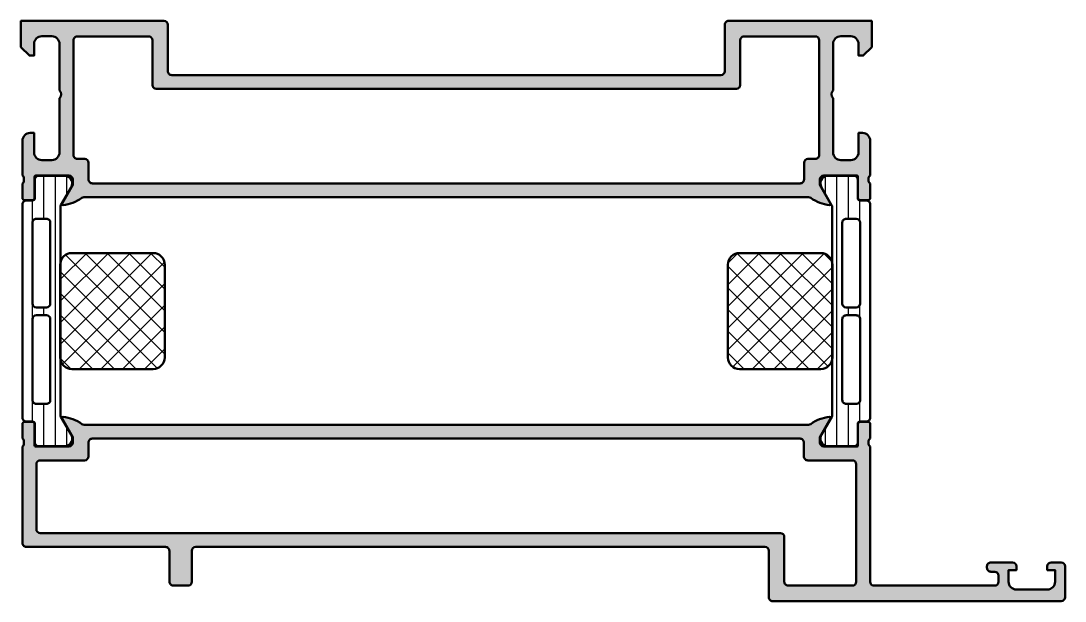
# Model space of a CAD drawing. Extents: x 0 to 135, y 0 to 75.
import ezdxf

# ---------------------------------------------------------------- set-up
doc = ezdxf.new("R2010")
doc.units = 0
for name, color, linetype, lineweight in [('0S-Alu contour', 7, 'Continuous', 50), ('0S-Alu hatch', 252, 'Continuous', 25), ('0S-Plastic contour', 254, 'Continuous', 50), ('0S-Plastic hatch', 253, 'Continuous', 25), ('0S-PT contour', 91, 'Continuous', 50), ('0S-PT hatch', 103, 'Continuous', 25)]:
    doc.layers.add(name, color=color, linetype=linetype, lineweight=lineweight)
pattern_1 = [(90, (0, 0), (-1.4859, 0), [])]
pattern_2 = [(135, (0, 0), (-1.403165018917055, -1.403165018917055), []), (225, (0, 0), (1.403165018917055, -1.403165018917055), [])]

# ---------------------------------------------------------------- blocks, each defined once
blk = doc.blocks.new('436140__FD092472_BFDC_42EC_8F2B_6E1CE5E69628_')
at = {"layer": '0S-Alu hatch'}
h = blk.add_hatch(color=256, dxfattribs=at)
edge = h.paths.add_edge_path()
edge.add_ellipse((0.699999892094467, 7.499918030017524), major_axis=(-0.4999998920933129, 0), ratio=1, start_angle=0, end_angle=90.0001587912792, ccw=False)
edge.add_line((0.2000000000011539, 7.499918030017525), (0.2000000000011539, 19.99997295939596))
edge.add_arc((0.1211635534581319, 20.26749355138908), 0.278895056327421, 286.4198764194879, 361.164589374096)
edge.add_line((0.400001000001166, 20.27316195938745), (0.4000010000011685, 20.72675595938755))
edge.add_arc((0.1211329043580918, 20.73241661886462), 0.2789255417370585, 358.83712992711, 433.5754054446562)
edge.add_line((0.2000000000011824, 20.99995995938749), (0.2000000000011823, 22.87997095939603))
edge.add_ellipse((0.5000000000011661, 22.87997095939602), major_axis=(-0.2999999999999837, 0), ratio=1, start_angle=270.00000000000017, end_angle=360, ccw=False)
edge.add_line((0.5000000000011653, 23.179970959396), (1.479974319043947, 23.179970959396))
edge.add_ellipse((1.47997431904395, 22.87997095939596), major_axis=(-0.3000000000000362, 0), ratio=1, start_angle=180, end_angle=270.00000000000057, ccw=False)
edge.add_line((1.779974319043986, 22.87997095939598), (1.779974319043958, 20.11997295939594))
edge.add_arc((1.899974319043906, 20.11997295939595), 0.1199999999999477, 180, 270)
edge.add_line((1.899974319043906, 19.999972959396), (6.200000000000926, 19.99997295939541))
edge.add_arc((6.200000000000827, 20.49997295939567), 0.5000000000002629, 270.0000000000114, 360)
edge.add_line((6.700000000001089, 20.49997295939567), (6.700000000000997, 21.19997295939555))
edge.add_line((6.700000000000997, 21.19997295939555), (5.318504542378704, 23.59279328242323))
edge.add_ellipse((5.438119784649287, 23.66185317474746), major_axis=(-0.1381197846482751, 0), ratio=1, start_angle=-97.7024374940379, end_angle=30.000000000049283, ccw=False)
edge.add_ellipse((4.990501396666627, 18.82050193995499), major_axis=(-4.999999999988339, 0), ratio=1, start_angle=234.5327752987775, end_angle=264.6507719903838, ccw=False)
edge.add_arc((8.18180575811563, 23.29996356749325), 0.500000000010854, 234.5327752987194, 269.9999999999495)
edge.add_line((8.181805758115189, 22.7999635674824), (101.8181942418814, 22.79996356747888))
edge.add_arc((101.8181942418814, 23.29996356747916), 0.50000000000027, 270, 305.4672247012947)
edge.add_ellipse((105.0094986033356, 18.8205019399426), major_axis=(-5.000000000000495, 0), ratio=1, start_angle=275.34922800960493, end_angle=305.46722470128014, ccw=False)
edge.add_ellipse((104.5618802153528, 23.66185317474717), major_axis=(-0.1381197846483928, 0), ratio=1, start_angle=149.9999999999566, end_angle=277.70243749407297, ccw=False)
edge.add_line((104.6814954576235, 23.59279328242287), (103.300000000001, 21.1999729593954))
edge.add_line((103.300000000001, 21.1999729593954), (103.3000000000011, 20.49997295939554))
edge.add_arc((103.8000000000008, 20.49997295939541), 0.4999999999997016, 180, 269.9999999999853)
edge.add_line((103.8000000000006, 19.9999729593957), (108.1000256809583, 19.99997295939552))
edge.add_arc((108.1000256809583, 20.11997295939552), 0.1200000000000045, 270, 360)
edge.add_line((108.2200256809583, 20.11997295939552), (108.2200256809583, 22.87997095939552))
edge.add_ellipse((108.5200256809583, 22.87997095939552), major_axis=(-0.2999999999999971, 0), ratio=1, start_angle=270.00000000000273, end_angle=360, ccw=False)
edge.add_line((108.5200256809583, 23.17997095939551), (109.5000000000011, 23.17997095939551))
edge.add_ellipse((109.500000000001, 22.87997095939551), major_axis=(-0.2999999999999971, 0), ratio=1, start_angle=180, end_angle=269.99999999999727, ccw=False)
edge.add_line((109.800000000001, 22.87997095939549), (109.8000000000011, 20.99995995938698))
edge.add_arc((109.8788670956442, 20.73241661886407), 0.2789255417371178, 106.4245945553523, 181.1628700728859)
edge.add_line((109.5999990000011, 20.72675595938702), (109.5999990000011, 20.27316195938701))
edge.add_arc((109.8788364465441, 20.26749355138861), 0.2788950563274242, 178.8354106258968, 253.5801235805058)
edge.add_line((109.8000000000011, 19.9999729593955), (109.8000000000011, 2.499804294035286))
edge.add_arc((110.3000000000011, 2.4998042940352), 0.4999999999999574, 180, 269.9999999999804)
edge.add_line((110.3000000000009, 1.999804294035243), (125.8998047881406, 1.999804294035669))
edge.add_arc((125.899780640696, 2.499987714955366), 0.5001834215025825, 270.0027660786083, 359.9972339213509)
edge.add_line((126.3999640616157, 2.499963567510405), (126.3999640616155, 3.299958989874056))
edge.add_arc((125.8999306739932, 3.299925602251676), 0.5000333887369401, 0.0038256840676341, 89.99617431577407)
edge.add_line((125.8999640616155, 3.799958989873957), (125.3999640616153, 3.799958989873999))
edge.add_ellipse((125.3999540994835, 4.299949027742201), major_axis=(-0.4999900379674475, 0), ratio=1, start_angle=-0.0011415991285730342, end_angle=90.00114159896918, ccw=False)
edge.add_line((124.8999640616152, 4.299958989875476), (124.8999640616154, 4.49996356751096))
edge.add_ellipse((125.3999566269648, 4.499971002161507), major_axis=(-0.499992565404705, 0), ratio=1, start_angle=-90.00085196089691, end_angle=0.000851960867919388, ccw=False)
edge.add_line((125.3999640616156, 4.999963567510931), (128.1999518545839, 4.999963567510732))
edge.add_ellipse((128.1999491137164, 4.499960826642888), major_axis=(-0.500002740875357, 0), ratio=1, start_angle=180.0003140784808, end_angle=269.9996859214384, ccw=False)
edge.add_line((128.6999518545842, 4.4999635675097), (128.6999518545842, 3.999963567510704))
edge.add_line((128.6999518545842, 3.999963567510704), (127.6999518545844, 3.999963567510661))
edge.add_line((127.6999518545844, 3.999963567510661), (127.6999518545843, 2.499963567510533))
edge.add_arc((128.699971677732, 2.499983390658343), 1.000019823344141, 180.0011357606123, 269.9988642398157)
edge.add_line((128.6999518545843, 1.499963567510676), (132.6999518545842, 1.499963567510675))
edge.add_arc((132.6999320314364, 2.499983390658556), 1.000019823344355, 270.0011357601908, 359.9988642400294)
edge.add_line((133.6999518545843, 2.499963567514605), (133.6999518545845, 3.999963567510576))
edge.add_line((133.6999518545845, 3.999963567510576), (132.6999518545842, 3.99996356751069))
edge.add_line((132.6999518545842, 3.99996356751069), (132.6999518545842, 4.499963567510732))
edge.add_ellipse((133.1999545954518, 4.499960826643093), major_axis=(-0.5000027408750986, 0), ratio=1, start_angle=270.00031407856807, end_angle=359.99968592151924, ccw=False)
edge.add_line((133.1999518545842, 4.99996356751069), (134.4999701651312, 4.999963567510633))
edge.add_ellipse((134.4999150615752, 4.499908463954726), major_axis=(-0.500055106591974, 0), ratio=1, start_angle=180.0063137065699, end_angle=269.9936862934436, ccw=False)
edge.add_line((134.9999701651311, 4.499963567510893), (134.999970165131, 0.4999635675108749))
edge.add_ellipse((134.4999306950668, 0.5000030375748961), major_axis=(-0.5000394716219578, 0), ratio=1, start_angle=90.00452257920438, end_angle=179.9954774207698, ccw=False)
edge.add_line((134.4999701651313, -3.64324893098e-05), (97.19999933329667, -3.6432538252e-05))
edge.add_ellipse((97.19999933329592, 0.4999635674554411), major_axis=(-0.4999999999936932, 0), ratio=1, start_angle=0, end_angle=90.00000000008629, ccw=False)
edge.add_line((96.69999933330224, 0.4999635674554384), (96.69999933330405, 6.499962630966834))
edge.add_arc((96.19999933330404, 6.499962630967161), 0.5, 0, 89.99999999999022)
edge.add_line((96.19999933330413, 6.999962630967161), (22.59999933330309, 6.99996263097276))
edge.add_arc((22.5999993333031, 6.499962630972802), 0.4999999999999574, 90.0000000000016, 180)
edge.add_line((22.09999933330315, 6.499962630972802), (22.09999933330315, 2.499968209690464))
edge.add_ellipse((21.59999933330316, 2.499968209690081), major_axis=(-0.4999999999999858, 0), ratio=1, start_angle=90.00000000002927, end_angle=180, ccw=False)
edge.add_line((21.59999933330341, 1.999968209690095), (19.70000000000101, 1.999968209690749))
edge.add_ellipse((19.70000000000075, 2.499968209690335), major_axis=(-0.4999999999995861, 0), ratio=1, start_angle=0, end_angle=90.00000000002927, ccw=False)
edge.add_line((19.20000000000117, 2.499968209690337), (19.20000000000104, 6.499968209691814))
edge.add_arc((18.70000003773859, 6.499968209692127), 0.4999999622624501, 0, 90.00015804384013)
edge.add_line((18.69999865854601, 6.999968171952675), (0.7000012778094913, 6.999918137926131))
edge = h.paths.add_edge_path()
edge.add_line((8.234831274365973, 18.19623675623531), (2.500000000000881, 18.19623675623573))
edge.add_arc((2.500000000002046, 17.69623675623484), 0.5000000000008882, 90.00000000013353, 180)
edge.add_line((2.000000000001165, 17.69623675623416), (2.000000000001193, 9.299963567472162))
edge.add_arc((2.500000000001733, 9.299963567472162), 0.5000000000005401, 180, 269.9999999999381)
edge.add_line((2.500000000001193, 8.799963567471607), (98.19999933329798, 8.799963567472133))
edge.add_ellipse((98.19999933329791, 8.299963567472034), major_axis=(-0.5000000000000995, 0), ratio=1, start_angle=180, end_angle=269.99999999999187, ccw=False)
edge.add_line((98.699999333298, 8.299963567471792), (98.69999933329609, 2.499804168416829))
edge.add_arc((99.19483992654499, 2.494804168416635), 0.494865853264216, 179.4210880178027, 269.421088017824)
edge.add_line((99.18983992654498, 1.99996357516774), (107.5000000000029, 1.999804168416659))
edge.add_arc((107.5000000000029, 2.499804168416631), 0.4999999999999716, 270.0000000000065, 360)
edge.add_line((108.0000000000028, 2.499804168416716), (108.0000000000028, 17.69623675623545))
edge.add_arc((107.5000000000026, 17.69623675623545), 0.5000000000001279, 0, 89.99999999997883)
edge.add_line((107.5000000000028, 18.19623675623558), (101.7291058556216, 18.19623675623557))
edge.add_ellipse((101.7291058556214, 18.6962367562354), major_axis=(-0.4999999999998295, 0), ratio=1, start_angle=0, end_angle=90.00000000002768, ccw=False)
edge.add_line((101.2291058556215, 18.69623675623512), (101.2291058556216, 20.49996356747954))
edge.add_arc((100.7291058556216, 20.49996356747954), 0.5000000000000853, 0, 90.00000000000325)
edge.add_line((100.7291058556215, 20.99996356747963), (9.234831274366144, 20.99996356747972))
edge.add_arc((9.234831274366044, 20.49996356747971), 0.5000000000000142, 89.99999999998862, 180)
edge.add_line((8.73483127436603, 20.49996356747974), (8.734831274366059, 18.6962367562354))
edge.add_ellipse((8.234831274365973, 18.6962367562354), major_axis=(-0.5000000000000853, 0), ratio=1, start_angle=90, end_angle=180, ccw=False)
at = {"layer": '0S-Alu contour', "color": 7}
for points in [[(0.5000000000011653, 23.179970959396), (1.479974319043947, 23.179970959396)], [(6.700000000001089, 20.49997295939567), (6.700000000000997, 21.19997295939555), (5.318504542378704, 23.59279328242323)], [(104.6814954576235, 23.59279328242287), (103.300000000001, 21.1999729593954), (103.3000000000011, 20.49997295939554)], [(108.5200256809583, 23.17997095939551), (109.5000000000011, 23.17997095939551)], [(0.2000000000011824, 20.99995995938749), (0.2000000000011823, 22.87997095939603)], [(1.779974319043986, 22.87997095939598), (1.779974319043958, 20.11997295939594)], [(8.181805758115189, 22.7999635674824), (101.8181942418814, 22.79996356747888)], [(108.2200256809583, 20.11997295939552), (108.2200256809583, 22.87997095939552)], [(109.800000000001, 22.87997095939549), (109.8000000000011, 20.99995995938698)], [(0.400001000001166, 20.27316195938745), (0.4000010000011685, 20.72675595938755)], [(8.73483127436603, 20.49996356747974), (8.734831274366059, 18.6962367562354)], [(100.7291058556215, 20.99996356747963), (9.234831274366144, 20.99996356747972)], [(101.2291058556215, 18.69623675623512), (101.2291058556216, 20.49996356747954)], [(109.5999990000011, 20.72675595938702), (109.5999990000011, 20.27316195938701)], [(0.2000000000011539, 7.499918030017525), (0.2000000000011539, 19.99997295939596)], [(1.899974319043906, 19.999972959396), (6.200000000000926, 19.99997295939541)], [(103.8000000000006, 19.9999729593957), (108.1000256809583, 19.99997295939552)], [(109.8000000000011, 19.9999729593955), (109.8000000000011, 2.499804294035286)], [(2.000000000001165, 17.69623675623416), (2.000000000001193, 9.299963567472162)], [(8.234831274365973, 18.19623675623531), (2.500000000000881, 18.19623675623573)], [(107.5000000000028, 18.19623675623558), (101.7291058556216, 18.19623675623557)], [(108.0000000000028, 2.499804168416716), (108.0000000000028, 17.69623675623545)], [(2.500000000001193, 8.799963567471607), (98.19999933329798, 8.799963567472133)], [(98.699999333298, 8.299963567471792), (98.69999933329609, 2.499804168416829)], [(18.69999865854601, 6.999968171952675), (0.7000012778094911, 6.999918137926131)], [(96.19999933330413, 6.999962630967161), (22.59999933330309, 6.99996263097276)], [(19.20000000000117, 2.499968209690337), (19.20000000000104, 6.499968209691814)], [(22.09999933330315, 6.499962630972802), (22.09999933330315, 2.499968209690464)], [(96.69999933330224, 0.4999635674554384), (96.69999933330405, 6.499962630966834)], [(124.8999640616152, 4.299958989875476), (124.8999640616154, 4.49996356751096)], [(125.3999640616156, 4.999963567510931), (128.1999518545839, 4.999963567510732)], [(128.6999518545842, 4.4999635675097), (128.6999518545842, 3.999963567510704), (127.6999518545844, 3.999963567510661), (127.6999518545843, 2.499963567510533)], [(133.6999518545843, 2.499963567514605), (133.6999518545845, 3.999963567510576), (132.6999518545842, 3.99996356751069), (132.6999518545842, 4.499963567510732)], [(133.1999518545842, 4.99996356751069), (134.4999701651312, 4.999963567510633)], [(134.9999701651311, 4.499963567510893), (134.999970165131, 0.4999635675108749)], [(125.8999640616155, 3.799958989873957), (125.3999640616153, 3.799958989873999)], [(126.3999640616157, 2.499963567510405), (126.3999640616155, 3.299958989874056)], [(21.59999933330341, 1.999968209690095), (19.70000000000101, 1.999968209690749)], [(99.18983992654498, 1.99996357516774), (107.5000000000029, 1.999804168416659)], [(110.3000000000009, 1.999804294035243), (125.8998047881406, 1.999804294035669)], [(128.6999518545843, 1.499963567510676), (132.6999518545842, 1.499963567510675)], [(134.4999701651313, -3.64324893098e-05), (97.19999933329667, -3.6432538252e-05)]]:
    blk.add_lwpolyline(points, dxfattribs=at)
at = {"layer": '0S-Alu contour', "color": 7, "extrusion": (0, 0, -1)}
for centre, radius, start, end in [((-0.5000000000011661, 22.87997095939602), 0.2999999999999837, 0, 89.99999999999984), ((-1.47997431904395, 22.87997095939596), 0.3000000000000362, 89.99999999999945, 180), ((-5.438119784649287, 23.66185317474746), 0.1381197846482751, 329.9999999999507, 97.70243749403797), ((-4.990501396666627, 18.82050193995499), 4.999999999988339, 95.3492280096162, 125.4672247012225), ((-105.0094986033356, 18.8205019399426), 5.000000000000495, 54.53277529871986, 84.65077199039509), ((-104.5618802153528, 23.66185317474717), 0.1381197846483928, 82.29756250592705, 210.0000000000434), ((-108.5200256809583, 22.87997095939552), 0.2999999999999971, 0, 89.99999999999729), ((-109.500000000001, 22.87997095939551), 0.2999999999999971, 90.00000000000273, 180), ((-8.234831274365973, 18.6962367562354), 0.5000000000000853, 180, 270), ((-101.7291058556214, 18.6962367562354), 0.4999999999998295, 269.9999999999723, 0), ((-98.19999933329791, 8.299963567472034), 0.5000000000000995, 90.00000000000813, 180), ((-0.699999892094467, 7.499918030017524), 0.4999998920933129, 269.9998412087208, 0), ((-125.3999540994835, 4.299949027742201), 0.4999900379674475, 269.9988584010308, 0.0011415991286414), ((-125.3999566269648, 4.499971002161507), 0.499992565404705, 359.9991480391321, 90.00085196089694), ((-128.1999491137164, 4.499960826642888), 0.500002740875357, 90.00031407856157, 179.9996859215192), ((-133.1999545954518, 4.499960826643093), 0.5000027408750986, 0.0003140784807261, 89.9996859214319), ((-134.4999150615752, 4.499908463954726), 0.500055106591974, 90.00631370655643, 179.9936862934301), ((-19.70000000000075, 2.499968209690335), 0.4999999999995861, 269.9999999999707, 0), ((-21.59999933330316, 2.499968209690081), 0.4999999999999858, 180, 269.9999999999707), ((-97.19999933329592, 0.4999635674554411), 0.4999999999936932, 269.9999999999137, 0), ((-134.4999306950668, 0.5000030375748961), 0.5000394716219578, 180.0045225792303, 269.9954774207956)]:
    blk.add_arc(centre, radius, start, end, dxfattribs=at)
at = {"layer": '0S-Alu contour', "color": 7}
for centre, radius, start, end in [((8.18180575811563, 23.29996356749325), 0.500000000010854, 234.5327752987194, 269.9999999999495), ((101.8181942418814, 23.29996356747916), 0.50000000000027, 270, 305.4672247012947), ((0.1211329043580918, 20.73241661886462), 0.2789255417370585, 358.83712992711, 73.5754054446562), ((0.1211635534581319, 20.26749355138908), 0.278895056327421, 286.4198764194879, 1.164589374095985), ((6.200000000000827, 20.49997295939567), 0.5000000000002629, 270.0000000000114, 0), ((9.234831274366044, 20.49996356747971), 0.5000000000000142, 89.99999999998862, 180), ((100.7291058556216, 20.49996356747954), 0.5000000000000853, 0, 90.00000000000325), ((103.8000000000008, 20.49997295939541), 0.4999999999997016, 180, 269.9999999999853), ((109.8788364465441, 20.26749355138861), 0.2788950563274242, 178.8354106258968, 253.5801235805058), ((109.8788670956442, 20.73241661886407), 0.2789255417371178, 106.4245945553523, 181.1628700728859), ((1.899974319043906, 20.11997295939595), 0.1199999999999477, 180, 270), ((108.1000256809583, 20.11997295939552), 0.1200000000000045, 270, 0), ((2.500000000002046, 17.69623675623484), 0.5000000000008882, 90.00000000013353, 180), ((107.5000000000026, 17.69623675623545), 0.5000000000001279, 0, 89.99999999997883), ((2.500000000001733, 9.299963567472162), 0.5000000000005401, 180, 269.9999999999381), ((18.70000003773859, 6.499968209692127), 0.4999999622624501, 0, 90.00015804384013), ((22.5999993333031, 6.499962630972802), 0.4999999999999574, 90.0000000000016, 180), ((96.19999933330404, 6.499962630967161), 0.5, 0, 89.99999999999022), ((125.8999306739932, 3.299925602251676), 0.5000333887369401, 0.0038256840676341, 89.99617431577407), ((99.19483992654499, 2.494804168416635), 0.494865853264216, 179.4210880178027, 269.421088017824), ((107.5000000000029, 2.499804168416631), 0.4999999999999716, 270.0000000000065, 0), ((110.3000000000011, 2.4998042940352), 0.4999999999999574, 180, 269.9999999999804), ((125.899780640696, 2.499987714955366), 0.5001834215025825, 270.0027660786083, 359.9972339213509), ((128.699971677732, 2.499983390658343), 1.000019823344141, 180.0011357606123, 269.9988642398157), ((132.6999320314364, 2.499983390658556), 1.000019823344355, 270.0011357601908, 359.9988642400294)]:
    blk.add_arc(centre, radius, start, end, dxfattribs=at)
blk = doc.blocks.new('436120__0961A9D5_5DBB_402A_AB2E_F3517DA03772_')
at = {"layer": '0S-Alu hatch'}
h = blk.add_hatch(color=256, dxfattribs=at)
edge = h.paths.add_edge_path()
edge.add_line((18.50000000000003, 75.00000000000209), (0, 75))
edge.add_line((0, 75), (2.84e-14, 71.6099872533201))
edge.add_line((2.84e-14, 71.6099872533201), (1.099999999999852, 70.50998725332025))
edge.add_line((1.099999999999852, 70.50998725332025), (1.700000000000045, 70.50998725332028))
edge.add_line((1.700000000000045, 70.50998725332028), (1.700000000000073, 72.00998725331976))
edge.add_ellipse((2.700000000000373, 72.00998725331992), major_axis=(-1.000000000000299, 0), ratio=1, start_angle=270.00000000002206, end_angle=360, ccw=False)
edge.add_line((2.699999999999988, 73.0099872533202), (3.999999999999943, 73.00998725332023))
edge.add_ellipse((3.999999999999932, 72.00998725332016), major_axis=(-1.000000000000071, 0), ratio=1, start_angle=180, end_angle=269.99999999999943, ccw=False)
edge.add_line((5, 72.00998725332016), (5, 66.00998725332025))
edge.add_ellipse((4.475000000000093, 65.5099872533202), major_axis=(-0.7249999999999517, 0), ratio=1, start_angle=136.3971810272892, end_angle=223.6028189727104, ccw=False)
edge.add_line((4.999999999999996, 65.00998725332018), (4.999999999999971, 58.00998725332012))
edge.add_ellipse((3.999999999999979, 58.00998725332015), major_axis=(-0.999999999999992, 0), ratio=1, start_angle=89.99999999999471, end_angle=180, ccw=False)
edge.add_line((3.999999999999886, 57.00998725332016), (2.70000000000013, 57.00998725332017))
edge.add_ellipse((2.700000000000126, 58.00998725332025), major_axis=(-1.000000000000078, 0), ratio=1, start_angle=0, end_angle=90.00000000000023, ccw=False)
edge.add_line((1.700000000000045, 58.00998725332026), (1.700000000000017, 60.50998725332016))
edge.add_line((1.700000000000017, 60.50998725332016), (1.19999999999996, 60.50998725332016))
edge.add_arc((1.199999999999953, 59.50998725332008), 1.000000000000078, 89.99999999999959, 180)
edge.add_line((0.1999999999998749, 59.50998725332008), (0.1999999999990223, 55.00000000000118))
edge.add_ellipse((0.1211635534559665, 54.7324794080081), major_axis=(-0.2788950563273971, 0), ratio=1, start_angle=178.8354106258913, end_angle=253.580123580503, ccw=False)
edge.add_line((0.4000009999989784, 54.72681100000968), (0.4000009999990084, 54.2732170000098))
edge.add_ellipse((0.1211329043558452, 54.26755634053266), major_axis=(-0.2789255417371464, 0), ratio=1, start_angle=106.42459455537511, end_angle=181.1628700729038, ccw=False)
edge.add_line((0.1999999999991073, 54.00001300000976), (0.1999999999990507, 52.12000200000125))
edge.add_arc((0.4999999999990479, 52.12000200000125), 0.2999999999999971, 180, 270.0000000000027)
edge.add_line((0.4999999999990618, 51.82000200000125), (1.479974319041872, 51.82000200000125))
edge.add_arc((1.479974319041892, 52.12000200000119), 0.2999999999999332, 269.999999999996, 360)
edge.add_line((1.779974319041826, 52.12000200000119), (1.779974319041826, 54.88000000000127))
edge.add_ellipse((1.899974319041827, 54.88000000000125), major_axis=(-0.1200000000000005, 0), ratio=1, start_angle=269.99999999999807, end_angle=360, ccw=False)
edge.add_line((1.899974319041831, 55.00000000000125), (6.199999999999107, 55.00000000000124))
edge.add_ellipse((6.199999999999008, 54.5000000000012), major_axis=(-0.5000000000000427, 0), ratio=1, start_angle=180, end_angle=269.99999999998875, ccw=False)
edge.add_line((6.69999999999905, 54.5000000000012), (6.699999999999022, 53.80000000000119))
edge.add_line((6.699999999999022, 53.80000000000119), (5.318504542376643, 51.40717967697366))
edge.add_arc((5.438119784647316, 51.33811978464954), 0.1381197846482838, 150.0000000000178, 275.622577550818)
edge.add_arc((4.96177675882453, 56.17660886185619), 5.00000000000715, 275.622577550794, 305.5184103672708)
edge.add_ellipse((8.157081610951927, 51.70000000000819), major_axis=(-0.4999999999932987, 0), ratio=1, start_angle=270.00000000000244, end_angle=305.51841036727933, ccw=False)
edge.add_line((8.157081610951906, 52.20000000000149), (101.8429183890477, 52.20000000000147))
edge.add_ellipse((101.8429183890474, 51.70000000001033), major_axis=(-0.4999999999911325, 0), ratio=1, start_angle=234.4815896326906, end_angle=269.9999999999642, ccw=False)
edge.add_arc((105.0382232411753, 56.17660886185944), 5.000000000010512, 234.4815896327346, 264.3774224492124)
edge.add_arc((104.5618802153526, 51.33811978464944), 0.1381197846483082, 264.3774224492407, 390.0000000000194)
edge.add_line((104.6814954576232, 51.40717967697362), (103.3000000000009, 53.80000000000116))
edge.add_line((103.3000000000009, 53.80000000000116), (103.3000000000009, 54.50000000000116))
edge.add_ellipse((103.800000000001, 54.50000000000117), major_axis=(-0.5, 0), ratio=1, start_angle=270, end_angle=360, ccw=False)
edge.add_line((103.800000000001, 55.00000000000117), (108.1000256809582, 55.00000000000115))
edge.add_ellipse((108.1000256809582, 54.88000000000123), major_axis=(-0.1199999999999122, 0), ratio=1, start_angle=180, end_angle=270.00000000001353, ccw=False)
edge.add_line((108.2200256809581, 54.88000000000124), (108.2200256809582, 52.12000200000113))
edge.add_arc((108.5200256809582, 52.12000200000108), 0.2999999999999403, 180, 269.9999999999919)
edge.add_line((108.5200256809581, 51.82000200000114), (109.500000000001, 51.82000200000118))
edge.add_arc((109.5000000000009, 52.12000200000119), 0.3000000000000114, 270.0000000000108, 360)
edge.add_line((109.800000000001, 52.12000200000119), (109.800000000001, 54.00001300000965))
edge.add_ellipse((109.8788670956441, 54.26755634053261), major_axis=(-0.2789255417371546, 0), ratio=1, start_angle=-1.1628700728879835, end_angle=73.57540544465297, ccw=False)
edge.add_line((109.5999990000009, 54.27321700000968), (109.5999990000009, 54.72681100000968))
edge.add_ellipse((109.878836446544, 54.73247940800805), major_axis=(-0.278895056327466, 0), ratio=1, start_angle=-73.58012358051138, end_angle=1.1645893740949873, ccw=False)
edge.add_line((109.800000000001, 55.0000000000012), (109.7999999999999, 59.5099872533201))
edge.add_arc((108.7999999999999, 59.50998725332017), 1, 0, 90)
edge.add_line((108.7999999999999, 60.50998725332018), (108.2999999999999, 60.50998725332018))
edge.add_line((108.2999999999999, 60.50998725332018), (108.3, 58.00998725332033))
edge.add_ellipse((107.3, 58.00998725332028), major_axis=(-1.000000000000028, 0), ratio=1, start_angle=90.00000000000489, end_angle=180, ccw=False)
edge.add_line((107.3, 57.00998725332025), (105.9999999999999, 57.00998725332029))
edge.add_ellipse((106, 58.00998725332026), major_axis=(-0.9999999999999715, 0), ratio=1, start_angle=0, end_angle=89.99999999999511, ccw=False)
edge.add_line((105, 58.00998725332025), (105, 65.00998725332018))
edge.add_ellipse((105.5249999999999, 65.50998725332019), major_axis=(-0.7249999999999523, 0), ratio=1, start_angle=-43.6028189727088, end_angle=43.6028189727088, ccw=False)
edge.add_line((105, 66.0099872533202), (105, 72.0099872533202))
edge.add_ellipse((106, 72.00998725332012), major_axis=(-1.000000000000028, 0), ratio=1, start_angle=269.9999999999984, end_angle=360, ccw=False)
edge.add_line((106, 73.00998725332013), (107.3, 73.00998725332025))
edge.add_ellipse((107.3, 72.00998725332016), major_axis=(-1.000000000000085, 0), ratio=1, start_angle=180, end_angle=269.9999999999959, ccw=False)
edge.add_line((108.3, 72.00998725332016), (108.3, 70.50998725332028))
edge.add_line((108.3, 70.50998725332028), (108.8999999999999, 70.50998725332028))
edge.add_line((108.8999999999999, 70.50998725332028), (110, 71.6099872533203))
edge.add_line((110, 71.6099872533203), (110, 75.0000000000218))
edge.add_line((110, 75.0000000000218), (91.49999999999977, 75.00000000001906))
edge.add_arc((91.49999999999964, 74.50000000001941), 0.4999999999996448, 89.99999999998533, 180)
edge.add_line((91, 74.50000000001941), (91.00000000000006, 68.50000000001344))
edge.add_ellipse((90.4999999999995, 68.50000000001336), major_axis=(-0.5000000000005543, 0), ratio=1, start_angle=90.00000000001143, end_angle=180, ccw=False)
edge.add_line((90.49999999999959, 68.0000000000128), (19.49999999999991, 68.00000000000941))
edge.add_ellipse((19.4999999999999, 68.50000000000931), major_axis=(-0.4999999999999006, 0), ratio=1, start_angle=0, end_angle=90.0000000000012, ccw=False)
edge.add_line((19, 68.50000000000932), (19.00000000000003, 74.50000000000186))
edge.add_arc((18.49999999999988, 74.50000000000193), 0.5000000000001493, 0, 89.9999999999829)
edge = h.paths.add_edge_path()
edge.add_line((7.299999999999329, 72.99999999997797), (16.49999999999997, 72.99999999997769))
edge.add_ellipse((16.49999999999996, 72.49999999997767), major_axis=(-0.5000000000000071, 0), ratio=1, start_angle=180, end_angle=269.9999999999992, ccw=False)
edge.add_line((16.99999999999997, 72.49999999997767), (16.99999999999983, 66.70000000000945))
edge.add_arc((17.49999999999988, 66.70000000000945), 0.500000000000057, 180, 270)
edge.add_line((17.49999999999988, 66.2000000000094), (92.49999999999989, 66.20000000000869))
edge.add_arc((92.49999999999989, 66.70000000000869), 0.5, 270, 360)
edge.add_line((92.99999999999989, 66.70000000000867), (93, 72.49999999999979))
edge.add_ellipse((93.49999999999999, 72.49999999999979), major_axis=(-0.5, 0), ratio=1, start_angle=270, end_angle=360, ccw=False)
edge.add_line((93.49999999999999, 72.99999999999979), (102.7000000000007, 72.99999999999977))
edge.add_ellipse((102.7000000000007, 72.49999999999966), major_axis=(-0.5000000000001137, 0), ratio=1, start_angle=180, end_angle=270, ccw=False)
edge.add_line((103.2000000000008, 72.49999999999967), (103.2000000000012, 57.65781615800079))
edge.add_ellipse((102.7000000000013, 57.65781615800079), major_axis=(-0.499999999999929, 0), ratio=1, start_angle=89.99999999998528, end_angle=180, ccw=False)
edge.add_line((102.7000000000012, 57.15781615800087), (101.7507113541664, 57.15781615800088))
edge.add_arc((101.7507113541665, 56.65781615800074), 0.5000000000001421, 90.00000000000325, 180)
edge.add_line((101.2507113541663, 56.6578161580008), (101.2507113541663, 54.50000000000109))
edge.add_ellipse((100.7507113541664, 54.50000000000109), major_axis=(-0.4999999999999858, 0), ratio=1, start_angle=89.9999999999983, end_angle=180, ccw=False)
edge.add_line((100.7507113541663, 54.00000000000111), (9.249288645833616, 54.00000000000111))
edge.add_ellipse((9.249288645833559, 54.50000000000111), major_axis=(-0.5, 0), ratio=1, start_angle=0, end_angle=90.00000000000648, ccw=False)
edge.add_line((8.749288645833559, 54.50000000000106), (8.749288645833644, 56.65781615800067))
edge.add_arc((8.249288645833389, 56.65781615800067), 0.5000000000002558, 0, 89.99999999999022)
edge.add_line((8.249288645833474, 57.15781615800093), (7.299999999999073, 57.15781615800089))
edge.add_ellipse((7.299999999998831, 57.65781615800105), major_axis=(-0.5000000000001564, 0), ratio=1, start_angle=0, end_angle=90.00000000002768, ccw=False)
edge.add_line((6.799999999998675, 57.65781615800086), (6.799999999999272, 72.49999999997794))
edge.add_ellipse((7.299999999999315, 72.49999999997794), major_axis=(-0.5000000000000427, 0), ratio=1, start_angle=269.9999999999984, end_angle=360, ccw=False)
at = {"layer": '0S-Alu contour', "color": 7}
for points in [[(18.50000000000003, 75.00000000000209), (0, 75), (2.84e-14, 71.6099872533201), (1.099999999999852, 70.50998725332025), (1.700000000000045, 70.50998725332028), (1.700000000000073, 72.00998725331976)], [(19, 68.50000000000932), (19.00000000000003, 74.50000000000186)], [(91, 74.50000000001941), (91.00000000000006, 68.50000000001344)], [(108.3, 72.00998725332016), (108.3, 70.50998725332028), (108.8999999999999, 70.50998725332028), (110, 71.6099872533203), (110, 75.0000000000218), (91.49999999999977, 75.00000000001906)], [(2.699999999999988, 73.0099872533202), (3.999999999999943, 73.00998725332023)], [(7.299999999999329, 72.99999999997797), (16.49999999999997, 72.99999999997769)], [(93.49999999999999, 72.99999999999979), (102.7000000000007, 72.99999999999977)], [(106, 73.00998725332013), (107.3, 73.00998725332025)], [(5, 72.00998725332016), (5, 66.00998725332025)], [(6.799999999998675, 57.65781615800086), (6.799999999999272, 72.49999999997794)], [(16.99999999999997, 72.49999999997767), (16.99999999999983, 66.70000000000945)], [(92.99999999999989, 66.70000000000867), (93, 72.49999999999979)], [(103.2000000000008, 72.49999999999967), (103.2000000000012, 57.65781615800079)], [(105, 66.0099872533202), (105, 72.0099872533202)], [(90.49999999999959, 68.0000000000128), (19.49999999999991, 68.00000000000941)], [(17.49999999999988, 66.2000000000094), (92.49999999999989, 66.20000000000869)], [(4.999999999999996, 65.00998725332018), (4.999999999999971, 58.00998725332012)], [(105, 58.00998725332025), (105, 65.00998725332018)], [(0.1999999999998749, 59.50998725332008), (0.1999999999990223, 55.00000000000118)], [(1.700000000000045, 58.00998725332026), (1.700000000000017, 60.50998725332016), (1.19999999999996, 60.50998725332016)], [(108.7999999999999, 60.50998725332018), (108.2999999999999, 60.50998725332018), (108.3, 58.00998725332033)], [(109.800000000001, 55.0000000000012), (109.7999999999999, 59.5099872533201)], [(3.999999999999886, 57.00998725332016), (2.70000000000013, 57.00998725332017)], [(8.249288645833474, 57.15781615800093), (7.299999999999073, 57.15781615800089)], [(102.7000000000012, 57.15781615800087), (101.7507113541664, 57.15781615800088)], [(107.3, 57.00998725332025), (105.9999999999999, 57.00998725332029)], [(8.749288645833559, 54.50000000000106), (8.749288645833644, 56.65781615800067)], [(101.2507113541663, 56.6578161580008), (101.2507113541663, 54.50000000000109)], [(0.4000009999989784, 54.72681100000968), (0.4000009999990084, 54.2732170000098)], [(1.779974319041826, 52.12000200000119), (1.779974319041826, 54.88000000000127)], [(1.899974319041831, 55.00000000000125), (6.199999999999107, 55.00000000000124)], [(6.69999999999905, 54.5000000000012), (6.699999999999022, 53.80000000000119), (5.318504542376643, 51.40717967697366)], [(104.6814954576232, 51.40717967697362), (103.3000000000009, 53.80000000000116), (103.3000000000009, 54.50000000000116)], [(103.800000000001, 55.00000000000117), (108.1000256809582, 55.00000000000115)], [(108.2200256809581, 54.88000000000124), (108.2200256809582, 52.12000200000113)], [(109.5999990000009, 54.27321700000968), (109.5999990000009, 54.72681100000968)], [(0.1999999999991073, 54.00001300000976), (0.1999999999990507, 52.12000200000125)], [(100.7507113541663, 54.00000000000111), (9.249288645833616, 54.00000000000111)], [(109.800000000001, 52.12000200000119), (109.800000000001, 54.00001300000965)], [(0.4999999999990618, 51.82000200000125), (1.479974319041872, 51.82000200000125)], [(8.157081610951906, 52.20000000000149), (101.8429183890477, 52.20000000000147)], [(108.5200256809581, 51.82000200000114), (109.500000000001, 51.82000200000118)]]:
    blk.add_lwpolyline(points, dxfattribs=at)
for centre, radius, start, end in [((18.49999999999988, 74.50000000000193), 0.5000000000001493, 0, 89.9999999999829), ((91.49999999999964, 74.50000000001941), 0.4999999999996448, 89.99999999998533, 180), ((17.49999999999988, 66.70000000000945), 0.500000000000057, 180, 270), ((92.49999999999989, 66.70000000000869), 0.5, 270, 0), ((1.199999999999953, 59.50998725332008), 1.000000000000078, 89.99999999999959, 180), ((108.7999999999999, 59.50998725332017), 1, 0, 90), ((8.249288645833389, 56.65781615800067), 0.5000000000002558, 0, 89.99999999999022), ((101.7507113541665, 56.65781615800074), 0.5000000000001421, 90.00000000000325, 180), ((0.4999999999990479, 52.12000200000125), 0.2999999999999971, 180, 270.0000000000027), ((1.479974319041892, 52.12000200000119), 0.2999999999999332, 269.999999999996, 0), ((5.438119784647316, 51.33811978464954), 0.1381197846482838, 150.0000000000178, 275.622577550818), ((4.96177675882453, 56.17660886185619), 5.00000000000715, 275.622577550794, 305.5184103672708), ((105.0382232411753, 56.17660886185944), 5.000000000010512, 234.4815896327346, 264.3774224492124), ((104.5618802153526, 51.33811978464944), 0.1381197846483082, 264.3774224492407, 30.00000000001947), ((108.5200256809582, 52.12000200000108), 0.2999999999999403, 180, 269.9999999999919), ((109.5000000000009, 52.12000200000119), 0.3000000000000114, 270.0000000000108, 0)]:
    blk.add_arc(centre, radius, start, end, dxfattribs=at)
at = {"layer": '0S-Alu contour', "color": 7, "extrusion": (0, 0, -1)}
for centre, radius, start, end in [((-2.700000000000373, 72.00998725331992), 1.000000000000299, 0, 89.99999999997794), ((-3.999999999999932, 72.00998725332016), 1.000000000000071, 90.00000000000058, 180), ((-7.299999999999315, 72.49999999997794), 0.5000000000000427, 0, 90.0000000000016), ((-16.49999999999996, 72.49999999997767), 0.5000000000000071, 90.00000000000081, 180), ((-93.49999999999999, 72.49999999999979), 0.5, 0, 90), ((-102.7000000000007, 72.49999999999966), 0.5000000000001137, 90, 180), ((-106, 72.00998725332012), 1.000000000000028, 0, 90.0000000000016), ((-107.3, 72.00998725332016), 1.000000000000085, 90.00000000000406, 180), ((-19.4999999999999, 68.50000000000931), 0.4999999999999006, 269.9999999999988, 0), ((-90.4999999999995, 68.50000000001336), 0.5000000000005543, 180, 269.9999999999886), ((-4.475000000000093, 65.5099872533202), 0.7249999999999517, 136.3971810272896, 223.6028189727108), ((-105.5249999999999, 65.50998725332019), 0.7249999999999523, 316.3971810272912, 43.60281897270878), ((-2.700000000000126, 58.00998725332025), 1.000000000000078, 269.9999999999998, 0), ((-3.999999999999979, 58.00998725332015), 0.999999999999992, 180, 270.0000000000053), ((-7.299999999998831, 57.65781615800105), 0.5000000000001564, 269.9999999999723, 0), ((-102.7000000000013, 57.65781615800079), 0.499999999999929, 180, 270.0000000000147), ((-106, 58.00998725332026), 0.9999999999999715, 270.0000000000049, 0), ((-107.3, 58.00998725332028), 1.000000000000028, 180, 269.9999999999951), ((-0.1211635534559665, 54.7324794080081), 0.2788950563273971, 106.419876419497, 181.1645893741087), ((-0.1211329043558452, 54.26755634053266), 0.2789255417371464, 178.8371299270962, 253.5754054446249), ((-1.899974319041827, 54.88000000000125), 0.1200000000000005, 0, 90.0000000000019), ((-6.199999999999008, 54.5000000000012), 0.5000000000000427, 90.00000000001127, 180), ((-9.249288645833559, 54.50000000000111), 0.5, 269.9999999999935, 0), ((-100.7507113541664, 54.50000000000109), 0.4999999999999858, 180, 270.0000000000017), ((-103.800000000001, 54.50000000000117), 0.5, 0, 90), ((-108.1000256809582, 54.88000000000123), 0.1199999999999122, 89.99999999998644, 180), ((-109.878836446544, 54.73247940800805), 0.278895056327466, 358.835410625905, 73.58012358051133), ((-109.8788670956441, 54.26755634053261), 0.2789255417371547, 286.424594555347, 1.162870072888105), ((-8.157081610951927, 51.70000000000819), 0.4999999999932987, 54.48158963272068, 89.99999999999756), ((-101.8429183890474, 51.70000000001033), 0.4999999999911325, 90.00000000003583, 125.5184103673094)]:
    blk.add_arc(centre, radius, start, end, dxfattribs=at)
blk = doc.blocks.new('284155__68C699A8_3FB3_4E35_84F4_A025F30A6745___259D53B5_CF6D_4AF0_B376_44C2028269FE_')
at = {"layer": '0S-Plastic hatch'}
h = blk.add_hatch(dxfattribs=at)
h.set_pattern_fill('ANSI31', color=256, scale=0.4680000000000001, angle=45, style=0)
h.set_pattern_definition(pattern_1)
edge = h.paths.add_edge_path()
edge.add_line((0.6999993069175332, 51.78998870843931), (1.510330640250856, 51.78998870843931))
edge.add_arc((1.499189659182939, 52.10112968950724), 0.3113403789409094, 272.0507057418644, 357.9492942581329)
edge.add_line((1.810330640250867, 52.08998870843931), (1.809998689853841, 54.48998709137561))
edge.add_ellipse((2.309994667292465, 54.4899897310007), major_axis=(-0.4999959774455913, 0), ratio=1, start_angle=-89.9999999999996, end_angle=0.0003024817733034979, ccw=False)
edge.add_line((2.309994667292461, 54.98998570844629), (5.786538805017056, 54.98998570843932))
edge.add_ellipse((5.643795512494887, 54.00060445643711), major_axis=(-0.9996253845183863, 0), ratio=1, start_angle=148.9474564089754, end_angle=261.7902832895403, ccw=False)
edge.add_line((6.500169201629105, 53.48497376114038), (5.181699487142494, 51.20131691439013))
edge.add_arc((5.784176892480526, 50.88112232466848), 0.6822782417971897, 152.0109982169787, 174.0947633922649)
edge.add_line((5.105519216030728, 50.95131746285928), (5.105519216030713, 24.05893581813703))
edge.add_arc((5.605519216030597, 24.05893581813704), 0.4999999999998837, 180, 209.9999965993448)
edge.add_line((5.172506499300322, 23.80893584383754), (6.482223763082598, 21.54043868847587))
edge.add_ellipse((5.641992304329451, 20.99932916759815), major_axis=(-0.9993940253288263, 0), ratio=1, start_angle=98.12742681826433, end_angle=212.7815574786807, ccw=False)
edge.add_line((5.78328176308261, 20.00997295939598), (2.306740262108468, 20.00996490477603))
edge.add_ellipse((2.306737622483397, 20.50996088221462), major_axis=(-0.499995977445562, 0), ratio=1, start_angle=-0.0003024817733034979, end_angle=90.0003024811856, ccw=False)
edge.add_line((1.806741645044801, 20.50996352184483), (1.807073595441798, 22.90996190477602))
edge.add_arc((1.507073595441801, 22.90996190477603), 0.2999999999999971, 0, 89.99999999999733)
edge.add_line((1.507073595441815, 23.20996190477603), (0.7055192160306082, 23.20996995939597))
edge.add_ellipse((0.6968884453906112, 23.71004167090578), major_axis=(-0.5001461854839928, 0), ratio=1, start_angle=0.008235703418392859, end_angle=90.9887734669926, ccw=False)
edge.add_line((0.1967422650734387, 23.70996977982287), (0.1999993069175332, 51.28998870843931))
edge.add_ellipse((0.6999966280083445, 51.2899913873485), major_axis=(-0.4999973210979877, 0), ratio=1, start_angle=-90.00030698202511, end_angle=0.00030698238492732344, ccw=False)
edge = h.paths.add_edge_path()
edge.add_arc((3.305519216030733, 48.91831591045326), 0.5000000000000115, 0, 90.00000000000193)
edge.add_line((3.305519216030716, 49.41831591045327), (2.005519216030648, 49.41831591045329))
edge.add_arc((2.005519216030646, 48.91831591045329), 0.5, 89.99999999999984, 180)
edge.add_line((1.505519216030646, 48.91831591045329), (1.505519216030761, 38.46831591045326))
edge.add_arc((2.005519216030761, 38.46831591045326), 0.5, 180, 270)
edge.add_line((2.005519216030761, 37.96831591045326), (3.305519216030716, 37.96831591045328))
edge.add_arc((3.305519216030716, 38.46831591045328), 0.5, 270, 360)
edge.add_line((3.805519216030716, 38.46831591045328), (3.805519216030744, 48.91831591045326))
edge = h.paths.add_edge_path()
edge.add_arc((3.305519216030716, 36.44825947533572), 0.5, 0, 90)
edge.add_line((3.305519216030716, 36.94825947533572), (2.005519216030761, 36.94825947533573))
edge.add_arc((2.005519216030761, 36.44825947533573), 0.5, 90, 180)
edge.add_line((1.505519216030761, 36.44825947533573), (1.505519216030648, 25.9982594753357))
edge.add_arc((2.005519216030646, 25.9982594753357), 0.4999999999999983, 180, 270.0000000000002)
edge.add_line((2.005519216030648, 25.4982594753357), (3.305519216030716, 25.49825947533573))
edge.add_arc((3.305519216030733, 25.99825947533574), 0.5000000000000142, 269.9999999999981, 360)
edge.add_line((3.805519216030744, 25.99825947533573), (3.805519216030716, 36.44825947533572))
at = {"layer": '0S-Alu contour', "color": 7}
for points in [[(1.505519216030646, 48.91831591045329), (1.505519216030761, 38.46831591045326)], [(3.305519216030716, 49.41831591045327), (2.005519216030648, 49.41831591045329)], [(3.805519216030716, 38.46831591045328), (3.805519216030744, 48.91831591045326)], [(2.005519216030761, 37.96831591045326), (3.305519216030716, 37.96831591045328)], [(3.305519216030716, 36.94825947533572), (2.005519216030761, 36.94825947533573)], [(1.505519216030761, 36.44825947533573), (1.505519216030648, 25.9982594753357)], [(3.805519216030744, 25.99825947533573), (3.805519216030716, 36.44825947533572)], [(2.005519216030648, 25.4982594753357), (3.305519216030716, 25.49825947533573)]]:
    blk.add_lwpolyline(points, dxfattribs=at)
for centre, radius, start, end in [((2.005519216030646, 48.91831591045329), 0.5, 89.99999999999984, 180), ((3.305519216030733, 48.91831591045326), 0.5000000000000115, 0, 90.00000000000193), ((2.005519216030761, 38.46831591045326), 0.5, 180, 270), ((3.305519216030716, 38.46831591045328), 0.5, 270, 0), ((2.005519216030761, 36.44825947533573), 0.5, 90, 180), ((3.305519216030716, 36.44825947533572), 0.5, 0, 90), ((2.005519216030646, 25.9982594753357), 0.4999999999999983, 180, 270.0000000000002), ((3.305519216030733, 25.99825947533574), 0.5000000000000142, 269.9999999999981, 0)]:
    blk.add_arc(centre, radius, start, end, dxfattribs=at)
at = {"layer": '0S-Plastic contour', "color": 7}
for points in [[(1.810330640250867, 52.08998870843931), (1.809998689853841, 54.48998709137561)], [(2.309994667292461, 54.98998570844629), (5.786538805017056, 54.98998570843932)], [(6.500169201629105, 53.48497376114038), (5.181699487142494, 51.20131691439013)], [(0.6999993069175332, 51.78998870843931), (1.510330640250856, 51.78998870843931)], [(0.1967422650734387, 23.70996977982287), (0.1999993069175332, 51.28998870843931)], [(5.105519216030728, 50.95131746285928), (5.105519216030713, 24.05893581813703)], [(1.507073595441815, 23.20996190477603), (0.7055192160306082, 23.20996995939597)], [(5.172506499300322, 23.80893584383754), (6.482223763082598, 21.54043868847587)], [(1.806741645044801, 20.50996352184483), (1.807073595441798, 22.90996190477602)], [(5.78328176308261, 20.00997295939598), (2.306740262108468, 20.00996490477603)]]:
    blk.add_lwpolyline(points, dxfattribs=at)
at = {"layer": '0S-Plastic contour', "color": 7, "extrusion": (0, 0, -1)}
for centre, radius, start, end in [((-2.309994667292465, 54.4899897310007), 0.4999959774455913, 359.9996975182267, 89.99999999999959), ((-5.643795512494887, 54.00060445643711), 0.9996253845183865, 98.20971671045972, 211.0525435910246), ((-0.6999966280083445, 51.2899913873485), 0.4999973210979878, 359.9996930176151, 90.00030698202518), ((-0.6968884453906112, 23.71004167090578), 0.5001461854839928, 269.0112265330074, 359.9917642965816), ((-2.306737622483397, 20.50996088221462), 0.499995977445562, 269.9996975188144, 0.0003024817733149), ((-5.641992304329451, 20.99932916759815), 0.9993940253288263, 147.2184425213193, 261.8725731817357)]:
    blk.add_arc(centre, radius, start, end, dxfattribs=at)
at = {"layer": '0S-Plastic contour', "color": 7}
for centre, radius, start, end in [((1.499189659182939, 52.10112968950724), 0.3113403789409094, 272.0507057418644, 357.9492942581329), ((5.784176892480526, 50.88112232466848), 0.6822782417971897, 152.0109982169787, 174.0947633922649), ((1.507073595441801, 22.90996190477603), 0.2999999999999971, 0, 89.99999999999733), ((5.605519216030597, 24.05893581813704), 0.4999999999998837, 180, 209.9999965993448)]:
    blk.add_arc(centre, radius, start, end, dxfattribs=at)
blk = doc.blocks.new('284155__F7A42758_3E29_4452_B3EF_54382E879A54___D7531E9E_1EA0_4B93_BB9E_05B7177B4812_')
at = {"layer": '0S-Plastic hatch'}
h = blk.add_hatch(dxfattribs=at)
h.set_pattern_fill('ANSI31', color=256, scale=0.4680000000000001, angle=45, style=0)
h.set_pattern_definition(pattern_1)
edge = h.paths.add_edge_path()
edge.add_arc((108.5008103408167, 52.10112968950723), 0.3113403789409026, 182.0507057418657, 267.9492942581368)
edge.add_line((108.4896693597487, 51.78998870843931), (109.3000006930821, 51.78998870843931))
edge.add_ellipse((109.3000033719913, 51.28999138734851), major_axis=(-0.4999973210979719, 0), ratio=1, start_angle=179.9996930176151, end_angle=270.0003069820262, ccw=False)
edge.add_line((109.8000006930821, 51.28998870843618), (109.8032577349262, 23.70996977982296))
edge.add_ellipse((109.303111554609, 23.71004167090576), major_axis=(-0.5001461854839766, 0), ratio=1, start_angle=89.01122653300581, end_angle=179.9917642966701, ccw=False)
edge.add_line((109.294480783969, 23.20996995939597), (108.4929264045578, 23.20996190477603))
edge.add_arc((108.4929264045578, 22.90996190477603), 0.2999999999999971, 90.00000000000273, 180)
edge.add_line((108.1929264045578, 22.90996190477604), (108.1932583549548, 20.50996352183972))
edge.add_ellipse((107.6932623775162, 20.50996088221464), major_axis=(-0.4999959774455833, 0), ratio=1, start_angle=89.99969751881662, end_angle=180.0003024817733, ccw=False)
edge.add_line((107.6932597378911, 20.00996490477603), (104.216718236917, 20.00997295939598))
edge.add_ellipse((104.3580076956702, 20.99932916759815), major_axis=(-0.9993940253288291, 0), ratio=1, start_angle=-32.7815574786805, end_angle=81.8725731817355, ccw=False)
edge.add_line((103.517776236917, 21.54043868847587), (104.8274935006993, 23.80893584383754))
edge.add_arc((104.3944807839688, 24.05893581813709), 0.5000000000000419, 330.0000034006595, 360)
edge.add_line((104.8944807839689, 24.05893581813706), (104.8944807839689, 50.95131746285928))
edge.add_arc((104.215823107519, 50.88112232466847), 0.6822782417972232, 5.905236607735906, 27.98900178302106)
edge.add_line((104.8183005128571, 51.20131691439013), (103.4998307983705, 53.48497376114038))
edge.add_ellipse((104.3562044875048, 54.0006044564371), major_axis=(-0.9996253845184083, 0), ratio=1, start_angle=-81.7902832895387, end_angle=31.052543591023777, ccw=False)
edge.add_line((104.2134611949826, 54.98998570843933), (107.6900053327072, 54.98998570844629))
edge.add_ellipse((107.6900053327071, 54.48998973100069), major_axis=(-0.4999959774456073, 0), ratio=1, start_angle=179.9996975182268, end_angle=269.9999999999984, ccw=False)
edge.add_line((108.1900013101458, 54.48998709137049), (108.1896693597487, 52.08998870843931))
edge = h.paths.add_edge_path()
edge.add_arc((107.994480783969, 48.9183159104533), 0.5, 0, 90)
edge.add_line((107.994480783969, 49.4183159104533), (106.6944807839689, 49.41831591045327))
edge.add_arc((106.6944807839689, 48.91831591045326), 0.5000000000000142, 89.99999999999837, 180)
edge.add_line((106.1944807839689, 48.91831591045327), (106.1944807839689, 38.46831591045328))
edge.add_arc((106.6944807839689, 38.46831591045328), 0.5, 180, 270)
edge.add_line((106.6944807839689, 37.96831591045328), (107.9944807839688, 37.96831591045326))
edge.add_arc((107.9944807839688, 38.46831591045326), 0.5, 270, 360)
edge.add_line((108.4944807839688, 38.46831591045326), (108.494480783969, 48.9183159104533))
edge = h.paths.add_edge_path()
edge.add_arc((107.9944807839689, 36.44825947533574), 0.4999999999999929, 0, 90.0000000000016)
edge.add_line((107.9944807839688, 36.94825947533573), (106.6944807839689, 36.94825947533572))
edge.add_arc((106.6944807839689, 36.44825947533572), 0.4999999999999858, 89.99999999999837, 180)
edge.add_line((106.1944807839689, 36.44825947533572), (106.1944807839689, 25.99825947533573))
edge.add_arc((106.6944807839689, 25.99825947533574), 0.5000000000000142, 180, 270.0000000000017)
edge.add_line((106.6944807839689, 25.49825947533573), (107.994480783969, 25.4982594753357))
edge.add_arc((107.994480783969, 25.99825947533569), 0.4999999999999858, 269.9999999999984, 360)
edge.add_line((108.494480783969, 25.99825947533569), (108.4944807839688, 36.44825947533574))
at = {"layer": '0S-Alu contour', "color": 7}
for points in [[(106.1944807839689, 48.91831591045327), (106.1944807839689, 38.46831591045328)], [(107.994480783969, 49.4183159104533), (106.6944807839689, 49.41831591045327)], [(108.4944807839688, 38.46831591045326), (108.494480783969, 48.9183159104533)], [(106.6944807839689, 37.96831591045328), (107.9944807839688, 37.96831591045326)], [(107.9944807839688, 36.94825947533573), (106.6944807839689, 36.94825947533572)], [(106.1944807839689, 36.44825947533572), (106.1944807839689, 25.99825947533573)], [(108.494480783969, 25.99825947533569), (108.4944807839688, 36.44825947533574)], [(106.6944807839689, 25.49825947533573), (107.994480783969, 25.4982594753357)]]:
    blk.add_lwpolyline(points, dxfattribs=at)
for centre, radius, start, end in [((106.6944807839689, 48.91831591045326), 0.5000000000000142, 89.99999999999837, 180), ((107.994480783969, 48.9183159104533), 0.5, 0, 90), ((106.6944807839689, 38.46831591045328), 0.5, 180, 270), ((107.9944807839688, 38.46831591045326), 0.5, 270, 0), ((106.6944807839689, 36.44825947533572), 0.4999999999999858, 89.99999999999837, 180), ((107.9944807839689, 36.44825947533574), 0.4999999999999929, 0, 90.0000000000016), ((106.6944807839689, 25.99825947533574), 0.5000000000000142, 180, 270.0000000000017), ((107.994480783969, 25.99825947533569), 0.4999999999999858, 269.9999999999984, 0)]:
    blk.add_arc(centre, radius, start, end, dxfattribs=at)
at = {"layer": '0S-Plastic contour', "color": 7}
for points in [[(104.2134611949826, 54.98998570843933), (107.6900053327072, 54.98998570844629)], [(108.1900013101458, 54.48998709137049), (108.1896693597487, 52.08998870843931)], [(104.8183005128571, 51.20131691439013), (103.4998307983705, 53.48497376114038)], [(108.4896693597487, 51.78998870843931), (109.3000006930821, 51.78998870843931)], [(104.8944807839689, 24.05893581813706), (104.8944807839689, 50.95131746285928)], [(109.8000006930821, 51.28998870843618), (109.8032577349262, 23.70996977982296)], [(103.517776236917, 21.54043868847587), (104.8274935006993, 23.80893584383754)], [(109.294480783969, 23.20996995939597), (108.4929264045578, 23.20996190477603)], [(108.1929264045578, 22.90996190477604), (108.1932583549548, 20.50996352183972)], [(107.6932597378911, 20.00996490477603), (104.216718236917, 20.00997295939598)]]:
    blk.add_lwpolyline(points, dxfattribs=at)
at = {"layer": '0S-Plastic contour', "color": 7, "extrusion": (0, 0, -1)}
for centre, radius, start, end in [((-104.3562044875048, 54.0006044564371), 0.9996253845184083, 328.9474564089762, 81.79028328953876), ((-107.6900053327071, 54.48998973100069), 0.4999959774456073, 90.0000000000016, 180.0003024817733), ((-109.3000033719913, 51.28999138734851), 0.4999973210979719, 89.99969301797381, 180.0003069823849), ((-109.303111554609, 23.71004167090576), 0.5001461854839766, 180.00823570333, 270.9887734669942), ((-104.3580076956702, 20.99932916759815), 0.9993940253288291, 278.1274268182645, 32.78155747868047), ((-107.6932623775162, 20.50996088221464), 0.4999959774455833, 179.9996975182267, 270.0003024811834)]:
    blk.add_arc(centre, radius, start, end, dxfattribs=at)
at = {"layer": '0S-Plastic contour', "color": 7}
for centre, radius, start, end in [((108.5008103408167, 52.10112968950723), 0.3113403789409026, 182.0507057418657, 267.9492942581368), ((104.215823107519, 50.88112232466847), 0.6822782417972232, 5.905236607735906, 27.98900178302106), ((104.3944807839688, 24.05893581813709), 0.5000000000000419, 330.0000034006595, 0), ((108.4929264045578, 22.90996190477603), 0.2999999999999971, 90.00000000000273, 180)]:
    blk.add_arc(centre, radius, start, end, dxfattribs=at)
blk = doc.blocks.new('435250__7CBEB125_515A_4ADB_A12A_8C1BE70A6C99_')
at = {"layer": '0S-PT hatch'}
h = blk.add_hatch(dxfattribs=at)
h.set_pattern_fill('ANSI37', color=256, scale=0.625, angle=90, style=0)
h.set_pattern_definition(pattern_2)
edge = h.paths.add_edge_path()
edge.add_arc((17.09451917760393, 43.49525358053486), 1.499960119126221, 359.9984766022304, 450.0015219393532)
edge.add_line((17.09447933438419, 44.9952136991319), (6.591267359286533, 44.9952136991319))
edge.add_arc((6.591227325575101, 43.49525373284333), 1.499959966822818, 89.99847078405136, 180.0015292158547)
edge.add_line((5.091267359286529, 43.49521369913436), (5.091267359286533, 31.49521410146326))
edge.add_arc((6.591315892077912, 31.49526258954971), 1.500048533575052, 180.0018520483715, 269.9981462439032)
edge.add_line((6.591267359286531, 29.99521405675977), (17.09447933438419, 29.99521405675977))
edge.add_arc((17.09443083474542, 31.49526251821163), 1.500048462235907, 270.0018524898892, 359.9981506762231)
edge.add_line((18.59447929619996, 31.49521410146417), (18.59447929619996, 43.49521369913488))
at = {"layer": '0S-PT contour', "color": 7}
for points in [[(17.09447933438419, 44.9952136991319), (6.591267359286533, 44.9952136991319)], [(5.091267359286529, 43.49521369913436), (5.091267359286533, 31.49521410146326)], [(18.59447929619996, 31.49521410146417), (18.59447929619996, 43.49521369913488)], [(6.591267359286531, 29.99521405675977), (17.09447933438419, 29.99521405675977)]]:
    blk.add_lwpolyline(points, dxfattribs=at)
for centre, radius, start, end in [((6.591227325575101, 43.49525373284333), 1.499959966822818, 89.99847078405136, 180.0015292158547), ((17.09451917760393, 43.49525358053486), 1.499960119126221, 359.9984766022304, 90.0015219393532), ((6.591315892077912, 31.49526258954971), 1.500048533575052, 180.0018520483715, 269.9981462439032), ((17.09443083474542, 31.49526251821163), 1.500048462235907, 270.0018524898892, 359.9981506762231)]:
    blk.add_arc(centre, radius, start, end, dxfattribs=at)
blk = doc.blocks.new('435250__71EC93DF_12A3_490B_851C_102EB5D519AF_')
at = {"layer": '0S-PT hatch'}
h = blk.add_hatch(dxfattribs=at)
h.set_pattern_fill('ANSI37', color=256, scale=0.625, angle=90, style=0)
h.set_pattern_definition(pattern_2)
edge = h.paths.add_edge_path()
edge.add_ellipse((92.90548082239572, 43.49525358053483), major_axis=(-1.499960119126239, 0), ratio=1, start_angle=-90.00152193935259, end_angle=0.0015233977695743306, ccw=False)
edge.add_line((92.90552066561543, 44.9952136991319), (103.4087326407131, 44.9952136991319))
edge.add_ellipse((103.4087726744245, 43.49525373284332), major_axis=(-1.499959966822818, 0), ratio=1, start_angle=179.9984707841454, end_angle=270.0015292159485, ccw=False)
edge.add_line((104.9087326407131, 43.49521369913435), (104.9087326407131, 31.49521410146326))
edge.add_ellipse((103.4086841079217, 31.49526258954972), major_axis=(-1.500048533575054, 0), ratio=1, start_angle=90.00185375609692, end_angle=179.9981479516286, ccw=False)
edge.add_line((103.4087326407131, 29.99521405675978), (92.90552066561543, 29.99521405675977))
edge.add_ellipse((92.90556916525419, 31.49526251821163), major_axis=(-1.5000484622359, 0), ratio=1, start_angle=0.0018493237769234838, end_angle=89.99814751011132, ccw=False)
edge.add_line((91.40552070379967, 31.49521410146417), (91.40552070379967, 43.49521369913485))
at = {"layer": '0S-PT contour', "color": 7}
for points in [[(92.90552066561543, 44.9952136991319), (103.4087326407131, 44.9952136991319)], [(91.40552070379967, 31.49521410146417), (91.40552070379967, 43.49521369913485)], [(104.9087326407131, 43.49521369913435), (104.9087326407131, 31.49521410146326)], [(103.4087326407131, 29.99521405675978), (92.90552066561543, 29.99521405675977)]]:
    blk.add_lwpolyline(points, dxfattribs=at)
at = {"layer": '0S-PT contour', "color": 7, "extrusion": (0, 0, -1)}
for centre, radius, start, end in [((-92.90548082239572, 43.49525358053483), 1.499960119126239, 359.9984766022304, 90.00152193935264), ((-103.4087726744245, 43.49525373284332), 1.499959966822818, 89.9984707840515, 180.0015292158547), ((-92.90556916525419, 31.49526251821163), 1.5000484622359, 270.0018524898887, 359.9981506762231), ((-103.4086841079217, 31.49526258954972), 1.500048533575054, 180.0018520483715, 269.9981462439031)]:
    blk.add_arc(centre, radius, start, end, dxfattribs=at)
blk = doc.blocks.new('435250__1D3F9C40_0910_467D_B412_5211300C3225_')
at = {"layer": '0S-Alu contour', "color": 7}
for name in ['436120__0961A9D5_5DBB_402A_AB2E_F3517DA03772_', '436140__FD092472_BFDC_42EC_8F2B_6E1CE5E69628_']:
    blk.add_blockref(name, (0, 0), dxfattribs=at)
at = {"layer": '0S-Plastic contour', "color": 7}
for name in ['284155__68C699A8_3FB3_4E35_84F4_A025F30A6745___259D53B5_CF6D_4AF0_B376_44C2028269FE_', '284155__F7A42758_3E29_4452_B3EF_54382E879A54___D7531E9E_1EA0_4B93_BB9E_05B7177B4812_']:
    blk.add_blockref(name, (0, 0), dxfattribs=at)
at = {"layer": '0S-PT contour', "color": 7}
for name in ['435250__7CBEB125_515A_4ADB_A12A_8C1BE70A6C99_', '435250__71EC93DF_12A3_490B_851C_102EB5D519AF_']:
    blk.add_blockref(name, (0, 0), dxfattribs=at)

msp = doc.modelspace()

# ---------------------------------------------------------------- block references
at = {"layer": '0S-Alu contour', "color": 7}
msp.add_blockref('435250__1D3F9C40_0910_467D_B412_5211300C3225_', (0, 0), dxfattribs=at)

doc.saveas('drawing.dxf')
